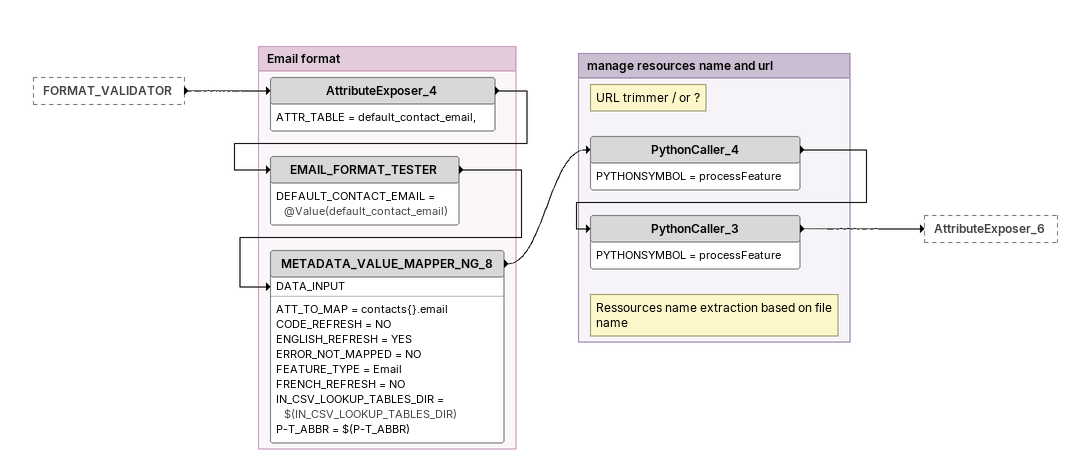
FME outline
FORMAT_VALIDATOR [outside]
    -> AttributeExposer_4

Bookmark: Email format
AttributeExposer_4
    ATTR_TABLE = default_contact_email,
    -> EMAIL_FORMAT_TESTER
EMAIL_FORMAT_TESTER
    DEFAULT_CONTACT_EMAIL = @Value(default_contact_email)
    -> METADATA_VALUE_MAPPER_NG_8 [DATA_INPUT]
METADATA_VALUE_MAPPER_NG_8
    ATT_TO_MAP = contacts{}.email
    CODE_REFRESH = NO
    ENGLISH_REFRESH = YES
    ERROR_NOT_MAPPED = NO
    FEATURE_TYPE = Email
    FRENCH_REFRESH = NO
    IN_CSV_LOOKUP_TABLES_DIR = $(IN_CSV_LOOKUP_TABLES_DIR)
    P-T_ABBR = $(P-T_ABBR)
    -> PythonCaller_4

Bookmark: manage resources name and url
Note: URL trimmer / or ?
PythonCaller_4
    PYTHONSYMBOL = processFeature
    -> PythonCaller_3
Note: Ressources name extraction based on file name
PythonCaller_3
    PYTHONSYMBOL = processFeature
    -> AttributeExposer_6
